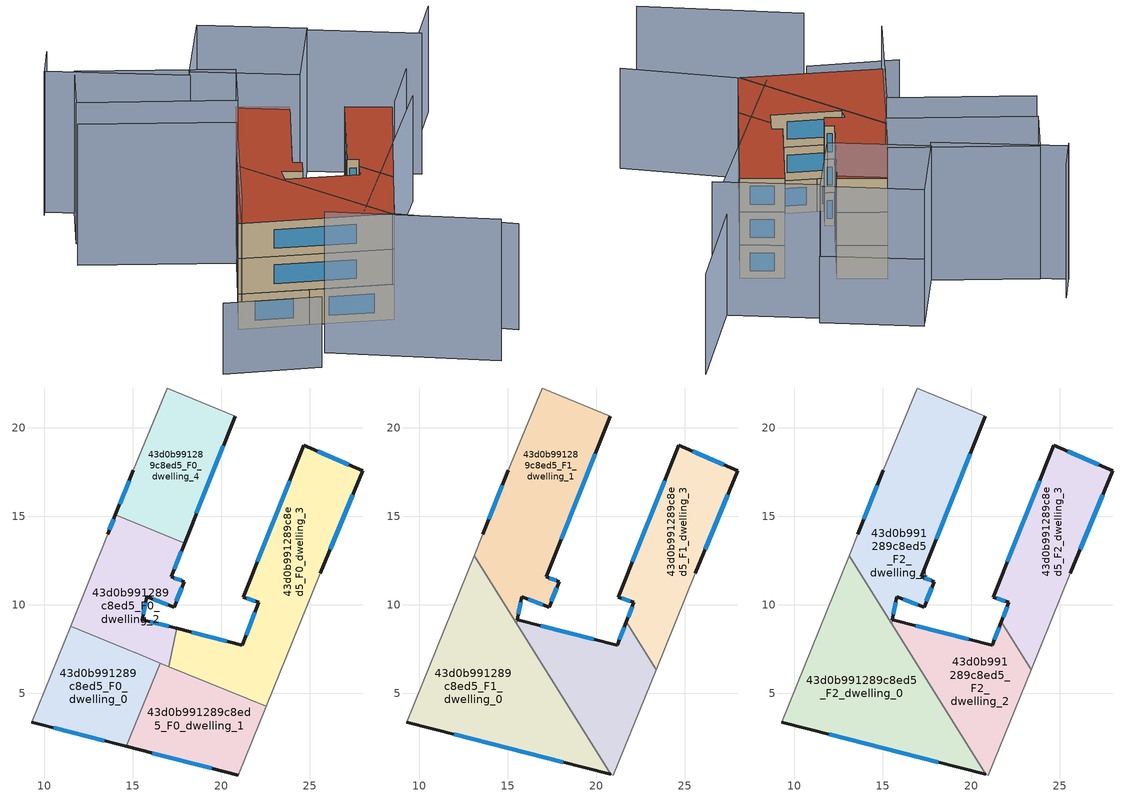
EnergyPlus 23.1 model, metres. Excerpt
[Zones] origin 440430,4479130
43d0b991289c8ed5_F0_dwelling_0
 floor ground (EU_floor_Construction): 16.56,6.71 14.63,2 9.29,3.37 11.48,8.79 z0
 wall outside (EU_wall_Construction): 9.29,3.37 14.63,2 z0:3
 wall adiabatic (EU_wall_Construction): 11.48,8.79 9.29,3.37 z0:3
 wall to 43d0b991289c8ed5_F0_dwelling_1 (EU_wall_Construction): 14.63,2 16.56,6.71 z0:3
 wall to 43d0b991289c8ed5_F0_dwelling_2 (EU_wall_Construction): 15.15,7.29 11.48,8.79 / 16.56,6.71 15.16,7.28 z0:3
 window (EU_Window_Construction): 10.54,3.05 13.38,2.32 z0.7:2.3
43d0b991289c8ed5_F0_dwelling_1
 floor ground (EU_floor_Construction): 22.53,4.26 20.94,0.39 14.63,2 16.56,6.71 z0
 wall outside (EU_wall_Construction): 14.63,2 20.94,0.39 z0:3
 wall adiabatic (EU_wall_Construction): 20.94,0.39 22.53,4.26 z0:3
 wall to 43d0b991289c8ed5_F0_dwelling_3 (EU_wall_Construction): 22.53,4.26 17.04,6.51 z0:3
 wall to 43d0b991289c8ed5_F0_dwelling_2 (EU_wall_Construction): 17.04,6.51 16.56,6.71 z0:3
 window (EU_Window_Construction): 16.11,1.63 19.46,0.77 z0.7:2.3
43d0b991289c8ed5_F0_dwelling_2
 floor ground (EU_floor_Construction): 17.92,13.48 17.16,11.58 17.9,11.32 17.33,9.86 15.79,10.44 15.53,9.17 17.47,8.67 17.04,6.51 11.48,8.79 13.58,13.98 14.02,15.08 z0
 wall outside (EU_wall_Construction): 14.02,15.08 13.58,13.98 / 17.47,8.67 15.53,9.17 15.79,10.44 17.33,9.86 17.9,11.32 17.16,11.58 17.92,13.48 z0:3
 wall adiabatic (EU_wall_Construction): 13.58,13.98 11.48,8.79 z0:3
 wall to 43d0b991289c8ed5_F0_dwelling_4 (EU_wall_Construction): 17.92,13.48 14.02,15.08 z0:3
 wall to 43d0b991289c8ed5_F0_dwelling_3 (EU_wall_Construction): 17.04,6.51 17.47,8.67 z0:3
 window (EU_Window_Construction): 13.92,14.82 13.68,14.24 / 17.34,12.02 17.75,13.03 / 17.73,11.38 17.34,11.51 / 17.46,10.2 17.77,10.97 / 16.15,10.31 16.97,9.99 / 15.59,9.47 15.73,10.15 / 17.02,8.78 15.99,9.05 z0.7:2.3
43d0b991289c8ed5_F0_dwelling_3
 floor ground (EU_floor_Construction): 27.99,17.58 25.59,11.78 22.53,4.26 17.04,6.51 17.47,8.67 21.18,7.7 22.11,10.14 21.24,10.43 24.65,19.02 z0
 wall outside (EU_wall_Construction): 25.59,11.78 27.99,17.58 24.65,19.02 21.24,10.43 22.11,10.14 21.18,7.7 17.47,8.67 z0:3
 wall adiabatic (EU_wall_Construction): 22.53,4.26 25.59,11.78 z0:3
 window (EU_Window_Construction): 21.9,9.57 21.4,8.27 / 21.45,10.36 21.91,10.21 / 23.85,17.01 22.04,12.44 / 27.21,17.92 25.43,18.68 / 26.16,13.14 27.43,16.22 / 20.31,7.93 18.34,8.44 z0.7:2.3
43d0b991289c8ed5_F0_dwelling_4
 floor ground (EU_floor_Construction): 20.78,20.65 17.92,13.48 14.02,15.08 15.03,17.61 16.95,22.25 z0
 wall outside (EU_wall_Construction): 15.03,17.61 14.02,15.08 / 17.92,13.48 20.78,20.65 z0:3
 wall adiabatic (EU_wall_Construction): 20.78,20.65 16.95,22.25 15.03,17.61 z0:3
 window (EU_Window_Construction): 14.8,17.02 14.26,15.67 / 18.59,15.16 20.11,18.97 z0.7:2.3
43d0b991289c8ed5_F1_dwelling_0
 floor to 43d0b991289c8ed5_F0_dwelling_0 (EU_floor_Construction): 16.56,6.71 14.63,2 9.29,3.37 11.48,8.79 z3
 floor to 43d0b991289c8ed5_F0_dwelling_1 (EU_floor_Construction): 17,6.53 20.82,0.42 14.63,2 16.56,6.71 z3
 floor to 43d0b991289c8ed5_F0_dwelling_2 (EU_floor_Construction): 13.09,12.78 17,6.53 11.48,8.79 z3
 wall outside (EU_wall_Construction): 9.29,3.37 20.82,0.42 z3:6
 wall to 43d0b991289c8ed5_F1_dwelling_2 (EU_wall_Construction): 20.82,0.42 13.09,12.78 z3:6
 wall adiabatic (EU_wall_Construction): 13.09,12.78 9.29,3.37 z3:6
 window (EU_Window_Construction): 11.99,2.68 18.12,1.11 z3.7:5.3
43d0b991289c8ed5_F1_dwelling_1
 floor to 43d0b991289c8ed5_F0_dwelling_4 (EU_floor_Construction): 20.78,20.65 17.92,13.48 14.02,15.08 15.03,17.61 16.95,22.25 z3
 floor to 43d0b991289c8ed5_F0_dwelling_2 (EU_floor_Construction): 17.92,13.48 17.16,11.58 17.9,11.32 17.33,9.86 15.79,10.44 15.53,9.17 15.49,8.94 13.1,12.78 13.58,13.98 14.02,15.08 z3
 wall outside (EU_wall_Construction): 15.03,17.61 13.58,13.98 / 15.53,9.17 15.79,10.44 17.33,9.86 17.9,11.32 17.16,11.58 20.78,20.65 z3:6
 wall adiabatic (EU_wall_Construction): 20.78,20.65 16.95,22.25 15.03,17.61 / 13.58,13.98 13.1,12.78 z3:6
 wall to 43d0b991289c8ed5_F1_dwelling_2 (EU_wall_Construction): 13.1,12.78 15.49,8.94 15.54,9.17 z3:6
 window (EU_Window_Construction): 14.69,16.76 13.92,14.83 / 18.01,13.7 19.93,18.53 / 17.73,11.38 17.34,11.51 / 17.46,10.2 17.77,10.97 / 16.15,10.31 16.97,9.99 / 15.59,9.47 15.73,10.15 z3.7:5.3
43d0b991289c8ed5_F1_dwelling_2
 floor to 43d0b991289c8ed5_F0_dwelling_1 (EU_floor_Construction): 22.53,4.26 20.94,0.39 20.82,0.42 17,6.53 z3
 floor to 43d0b991289c8ed5_F0_dwelling_3 (EU_floor_Construction): 21.69,9.03 23.37,6.34 22.53,4.26 17.04,6.51 17.47,8.67 21.18,7.7 z3
 floor to 43d0b991289c8ed5_F0_dwelling_2 (EU_floor_Construction): 17.47,8.67 17.04,6.51 17,6.53 15.49,8.94 15.54,9.17 z3
 wall outside (EU_wall_Construction): 21.69,9.03 21.18,7.7 15.54,9.17 z3:6
 wall adiabatic (EU_wall_Construction): 20.82,0.42 20.94,0.39 23.37,6.34 z3:6
 wall to 43d0b991289c8ed5_F1_dwelling_3 (EU_wall_Construction): 23.37,6.34 21.69,9.03 z3:6
 window (EU_Window_Construction): 19.86,8.05 16.86,8.83 / 21.57,8.72 21.3,8.02 z3.7:5.3
43d0b991289c8ed5_F1_dwelling_3
 floor to 43d0b991289c8ed5_F0_dwelling_3 (EU_floor_Construction): 27.99,17.58 25.59,11.78 23.37,6.34 21.69,9.03 22.11,10.14 21.24,10.43 24.65,19.02 z3
 wall outside (EU_wall_Construction): 25.59,11.78 27.99,17.58 24.65,19.02 21.24,10.43 22.11,10.14 21.69,9.03 z3:6
 wall adiabatic (EU_wall_Construction): 23.37,6.34 25.59,11.78 z3:6
 window (EU_Window_Construction): 26.16,13.14 27.43,16.22 / 22.01,9.88 21.79,9.29 / 21.45,10.36 21.91,10.21 / 23.85,17.01 22.04,12.44 / 27.21,17.92 25.43,18.68 z3.7:5.3
43d0b991289c8ed5_F2_dwelling_0
 floor to 43d0b991289c8ed5_F1_dwelling_0 (EU_floor_Construction): 13.09,12.78 20.82,0.42 9.29,3.37 z6
 wall outside (EU_wall_Construction): 9.29,3.37 20.82,0.42 z6:9
 wall to 43d0b991289c8ed5_F2_dwelling_2 (EU_wall_Construction): 20.82,0.42 13.09,12.78 z6:9
 wall adiabatic (EU_wall_Construction): 13.09,12.78 9.29,3.37 z6:9
 window (EU_Window_Construction): 11.99,2.68 18.12,1.11 z6.7:8.3
 roof outside (EU_roof_Construction): 20.82,0.42 13.09,12.78 9.29,3.37 z9
43d0b991289c8ed5_F2_dwelling_1
 floor to 43d0b991289c8ed5_F1_dwelling_1 (EU_floor_Construction): 20.78,20.65 17.16,11.58 17.9,11.32 17.33,9.86 15.79,10.44 15.49,8.94 13.1,12.78 13.58,13.98 15.03,17.61 16.95,22.25 z6
 wall outside (EU_wall_Construction): 15.03,17.61 13.58,13.98 / 15.53,9.17 15.79,10.44 17.33,9.86 17.9,11.32 17.16,11.58 20.78,20.65 z6:9
 wall adiabatic (EU_wall_Construction): 20.78,20.65 16.95,22.25 15.03,17.61 / 13.58,13.98 13.1,12.78 z6:9
 wall to 43d0b991289c8ed5_F2_dwelling_2 (EU_wall_Construction): 13.1,12.78 15.49,8.94 15.54,9.17 z6:9
 window (EU_Window_Construction): 14.69,16.76 13.92,14.83 / 18.01,13.7 19.93,18.53 / 17.73,11.38 17.34,11.51 / 17.46,10.2 17.77,10.97 / 16.15,10.31 16.97,9.99 / 15.59,9.47 15.73,10.15 z6.7:8.3
 roof outside (EU_roof_Construction): 17.33,9.86 17.9,11.32 17.16,11.58 20.78,20.65 16.95,22.25 15.03,17.61 13.58,13.98 13.1,12.78 15.49,8.94 15.79,10.44 z9
43d0b991289c8ed5_F2_dwelling_2
 floor to 43d0b991289c8ed5_F1_dwelling_2 (EU_floor_Construction): 21.69,9.03 23.37,6.34 20.94,0.39 20.82,0.42 15.49,8.94 15.54,9.17 21.18,7.7 z6
 wall outside (EU_wall_Construction): 21.69,9.03 21.18,7.7 15.54,9.17 z6:9
 wall adiabatic (EU_wall_Construction): 20.82,0.42 20.94,0.39 23.37,6.34 z6:9
 wall to 43d0b991289c8ed5_F2_dwelling_3 (EU_wall_Construction): 23.37,6.34 21.69,9.03 z6:9
 window (EU_Window_Construction): 19.86,8.05 16.86,8.83 / 21.57,8.72 21.3,8.02 z6.7:8.3
 roof outside (EU_roof_Construction): 20.94,0.39 23.37,6.34 21.69,9.03 21.18,7.7 15.54,9.17 15.49,8.94 20.82,0.42 z9
43d0b991289c8ed5_F2_dwelling_3
 floor to 43d0b991289c8ed5_F1_dwelling_3 (EU_floor_Construction): 27.99,17.58 25.59,11.78 23.37,6.34 21.69,9.03 22.11,10.14 21.24,10.43 24.65,19.02 z6
 wall outside (EU_wall_Construction): 25.59,11.78 27.99,17.58 24.65,19.02 21.24,10.43 22.11,10.14 21.69,9.03 z6:9
 wall adiabatic (EU_wall_Construction): 23.37,6.34 25.59,11.78 z6:9
 window (EU_Window_Construction): 26.16,13.14 27.43,16.22 / 22.01,9.88 21.79,9.29 / 21.45,10.36 21.91,10.21 / 23.85,17.01 22.04,12.44 / 27.21,17.92 25.43,18.68 z6.7:8.3
 roof outside (EU_roof_Construction): 23.37,6.34 25.59,11.78 27.99,17.58 24.65,19.02 21.24,10.43 22.11,10.14 21.69,9.03 z9
shading: 13.81,-2.93 25.75,-9.37 / 2.29,18.43 13.62,14.1 / 13.62,14.1 8.88,1.7 / 4.99,31.06 3.27,27.48 / 13.5,23 3.47,27.96 / 32.65,22.92 24.78,26.86 / 13.7,23.64 17.34,30.91 / 17.34,30.91 24.92,27.12 / 24.92,27.12 21.28,19.85 / 21.28,19.85 13.7,23.64 / 15.16,17.56 3.65,21.98 / 3.65,21.98 5.6,27.05 / 5.6,27.05 17.1,22.64 / 17.1,22.64 15.16,17.56 z0:12; 5.24,-3.35 12.61,-5.15 / 25.18,27.66 17.62,31.47 z0:6; 29.06,-4.92 18.99,1.67 / 18.99,1.67 30.22,18.86 / 28.5,18.38 37.34,32.82 z0:9
[Building]
EU S2 Campaign: North Axis=0; Terrain=City; Solar Distribution=FullExterior
[Site:Location]
Madrid: Latitude=40.5; Longitude=-3.5; Time Zone=1; Elevation=609
[SizingPeriod:WeatherFileDays]
AnnualSizingPeriod: Begin Month=1; Begin Day of Month=1; End Month=12; End Day of Month=31; Day of Week for Start Day=Monday; Use Weather File Daylight Saving Period=No; Use Weather File Rain and Snow Indicators=No
[MATERIAL]
EU_InternalMass_Material: Roughness=MediumRough; Thickness=0.1; Conductivity=1; Density=1800; Specific Heat=900; Thermal Absorptance=0.9; Solar Absorptance=0.7; Visible Absorptance=0.7
[MATERIAL:NOMASS] Roughness=MediumRough; Thermal Absorptance=0.9; Solar Absorptance=0.7; Visible Absorptance=0.7
Name | Thermal Resistance
EU_wall_NoMass | 0.419739
EU_roof_NoMass | 0.352165
EU_floor_NoMass | 0.608284
[WINDOWMATERIAL:SIMPLEGLAZINGSYSTEM]
EU_Window_SimpleGlazing: UFactor=4.8352; Solar Heat Gain Coefficient=0.85; Visible Transmittance=0.85
[CONSTRUCTION]
EU_wall_Construction: EU_wall_NoMass
EU_roof_Construction: EU_roof_NoMass
EU_floor_Construction: EU_floor_NoMass
EU_Window_Construction: EU_Window_SimpleGlazing
EU_InternalMass_Construction: EU_InternalMass_Material
[ZONE] Type=1; Multiplier=1; Ceiling Height=autocalculate; Floor Area=autocalculate; Part of Total Floor Area=Yes
Name | Volume
43d0b991289c8ed5_F0_dwelling_0 | 89.7158
43d0b991289c8ed5_F1_dwelling_0; 43d0b991289c8ed5_F2_dwelling_0 | 179.431
43d0b991289c8ed5_F0_dwelling_1 | 89.7294
43d0b991289c8ed5_F1_dwelling_1 | 148.078
43d0b991289c8ed5_F2_dwelling_1 | 148.089
43d0b991289c8ed5_F0_dwelling_2 | 96.7317
43d0b991289c8ed5_F1_dwelling_2; 43d0b991289c8ed5_F2_dwelling_2 | 96.2102
43d0b991289c8ed5_F0_dwelling_3 | 164.901
43d0b991289c8ed5_F1_dwelling_3; 43d0b991289c8ed5_F2_dwelling_3 | 114.544
43d0b991289c8ed5_F0_dwelling_4 | 97.2426
[INTERNALMASS] Construction=EU_InternalMass_Construction
Name | Zone or ZoneList | Surface Area
43d0b991289c8ed5_F0_dwelling_0_EU_InternalMass | 43d0b991289c8ed5_F0_dwelling_0 | 29.9053
43d0b991289c8ed5_F0_dwelling_1_EU_InternalMass | 43d0b991289c8ed5_F0_dwelling_1 | 29.9096
43d0b991289c8ed5_F0_dwelling_2_EU_InternalMass | 43d0b991289c8ed5_F0_dwelling_2 | 32.2416
43d0b991289c8ed5_F0_dwelling_3_EU_InternalMass | 43d0b991289c8ed5_F0_dwelling_3 | 54.9639
43d0b991289c8ed5_F0_dwelling_4_EU_InternalMass | 43d0b991289c8ed5_F0_dwelling_4 | 32.4142
43d0b991289c8ed5_F1_dwelling_0_EU_InternalMass | 43d0b991289c8ed5_F1_dwelling_0 | 59.8105
43d0b991289c8ed5_F1_dwelling_1_EU_InternalMass | 43d0b991289c8ed5_F1_dwelling_1 | 49.3725
43d0b991289c8ed5_F1_dwelling_2_EU_InternalMass | 43d0b991289c8ed5_F1_dwelling_2 | 32.0733
43d0b991289c8ed5_F1_dwelling_3_EU_InternalMass | 43d0b991289c8ed5_F1_dwelling_3 | 38.1813
43d0b991289c8ed5_F2_dwelling_0_EU_InternalMass | 43d0b991289c8ed5_F2_dwelling_0 | 59.8105
43d0b991289c8ed5_F2_dwelling_1_EU_InternalMass | 43d0b991289c8ed5_F2_dwelling_1 | 49.3725
43d0b991289c8ed5_F2_dwelling_2_EU_InternalMass | 43d0b991289c8ed5_F2_dwelling_2 | 32.0733
43d0b991289c8ed5_F2_dwelling_3_EU_InternalMass | 43d0b991289c8ed5_F2_dwelling_3 | 38.1813
[OTHEREQUIPMENT] Fuel Type=Electricity; Design Level Calculation Method=Watts/Area; Power per Zone Floor Area=1; Fraction Latent=0; Fraction Radiant=0; Fraction Lost=0; Carbon Dioxide Generation Rate=0; EndUse Subcategory=EU_Step8_InternalGains
Name | Zone or ZoneList or Space or SpaceList | Schedule
EU_Step8_InternalGain_43d0b991289c8ed5_F0_dwelling_0_f000 | 43d0b991289c8ed5_F0_dwelling_0 | EU_Step8_GainSchedule_43d0b991289c8ed5_F0_dwelling_0_f000
EU_Step8_InternalGain_43d0b991289c8ed5_F0_dwelling_1_f000 | 43d0b991289c8ed5_F0_dwelling_1 | EU_Step8_GainSchedule_43d0b991289c8ed5_F0_dwelling_1_f000
EU_Step8_InternalGain_43d0b991289c8ed5_F0_dwelling_2_f000 | 43d0b991289c8ed5_F0_dwelling_2 | EU_Step8_GainSchedule_43d0b991289c8ed5_F0_dwelling_2_f000
EU_Step8_InternalGain_43d0b991289c8ed5_F0_dwelling_3_f000 | 43d0b991289c8ed5_F0_dwelling_3 | EU_Step8_GainSchedule_43d0b991289c8ed5_F0_dwelling_3_f000
EU_Step8_InternalGain_43d0b991289c8ed5_F0_dwelling_4_f000 | 43d0b991289c8ed5_F0_dwelling_4 | EU_Step8_GainSchedule_43d0b991289c8ed5_F0_dwelling_4_f000
EU_Step8_InternalGain_43d0b991289c8ed5_F1_dwelling_0_f000 | 43d0b991289c8ed5_F1_dwelling_0 | EU_Step8_GainSchedule_43d0b991289c8ed5_F1_dwelling_0_f000
EU_Step8_InternalGain_43d0b991289c8ed5_F1_dwelling_1_f000 | 43d0b991289c8ed5_F1_dwelling_1 | EU_Step8_GainSchedule_43d0b991289c8ed5_F1_dwelling_1_f000
EU_Step8_InternalGain_43d0b991289c8ed5_F1_dwelling_2_f000 | 43d0b991289c8ed5_F1_dwelling_2 | EU_Step8_GainSchedule_43d0b991289c8ed5_F1_dwelling_2_f000
EU_Step8_InternalGain_43d0b991289c8ed5_F1_dwelling_3_f000 | 43d0b991289c8ed5_F1_dwelling_3 | EU_Step8_GainSchedule_43d0b991289c8ed5_F1_dwelling_3_f000
EU_Step8_InternalGain_43d0b991289c8ed5_F2_dwelling_0_f000 | 43d0b991289c8ed5_F2_dwelling_0 | EU_Step8_GainSchedule_43d0b991289c8ed5_F2_dwelling_0_f000
EU_Step8_InternalGain_43d0b991289c8ed5_F2_dwelling_1_f000 | 43d0b991289c8ed5_F2_dwelling_1 | EU_Step8_GainSchedule_43d0b991289c8ed5_F2_dwelling_1_f000
EU_Step8_InternalGain_43d0b991289c8ed5_F2_dwelling_2_f000 | 43d0b991289c8ed5_F2_dwelling_2 | EU_Step8_GainSchedule_43d0b991289c8ed5_F2_dwelling_2_f000
EU_Step8_InternalGain_43d0b991289c8ed5_F2_dwelling_3_f000 | 43d0b991289c8ed5_F2_dwelling_3 | EU_Step8_GainSchedule_43d0b991289c8ed5_F2_dwelling_3_f000
[ZONEVENTILATION:DESIGNFLOWRATE] Schedule=EU_AlwaysOn; Design Flow Rate Calculation Method=AirChanges/Hour; Air Changes per Hour=0.703302; Ventilation Type=Natural; Fan Pressure Rise=0; Fan Total Efficiency=1; Constant Term Coefficient=1; Temperature Term Coefficient=0; Velocity Term Coefficient=0; Velocity Squared Term Coefficient=0; Minimum Indoor Temperature=-100; Maximum Indoor Temperature=100; Delta Temperature=-100; Minimum Outdoor Temperature=-100; Maximum Outdoor Temperature=100; Maximum Wind Speed=40
Name | Zone or ZoneList or Space or SpaceList
EU_ConstantAir_43d0b991289c8ed5_F0_dwelling_0 | 43d0b991289c8ed5_F0_dwelling_0
EU_ConstantAir_43d0b991289c8ed5_F0_dwelling_1 | 43d0b991289c8ed5_F0_dwelling_1
EU_ConstantAir_43d0b991289c8ed5_F0_dwelling_2 | 43d0b991289c8ed5_F0_dwelling_2
EU_ConstantAir_43d0b991289c8ed5_F0_dwelling_3 | 43d0b991289c8ed5_F0_dwelling_3
EU_ConstantAir_43d0b991289c8ed5_F0_dwelling_4 | 43d0b991289c8ed5_F0_dwelling_4
EU_ConstantAir_43d0b991289c8ed5_F1_dwelling_0 | 43d0b991289c8ed5_F1_dwelling_0
EU_ConstantAir_43d0b991289c8ed5_F1_dwelling_1 | 43d0b991289c8ed5_F1_dwelling_1
EU_ConstantAir_43d0b991289c8ed5_F1_dwelling_2 | 43d0b991289c8ed5_F1_dwelling_2
EU_ConstantAir_43d0b991289c8ed5_F1_dwelling_3 | 43d0b991289c8ed5_F1_dwelling_3
EU_ConstantAir_43d0b991289c8ed5_F2_dwelling_0 | 43d0b991289c8ed5_F2_dwelling_0
EU_ConstantAir_43d0b991289c8ed5_F2_dwelling_1 | 43d0b991289c8ed5_F2_dwelling_1
EU_ConstantAir_43d0b991289c8ed5_F2_dwelling_2 | 43d0b991289c8ed5_F2_dwelling_2
EU_ConstantAir_43d0b991289c8ed5_F2_dwelling_3 | 43d0b991289c8ed5_F2_dwelling_3
[HVACTEMPLATE:THERMOSTAT] Constant Heating Setpoint=20; Constant Cooling Setpoint=50
EU_HeatOnly_43d0b991289c8ed5_F0_dwelling_0; EU_HeatOnly_43d0b991289c8ed5_F0_dwelling_1; EU_HeatOnly_43d0b991289c8ed5_F0_dwelling_2; EU_HeatOnly_43d0b991289c8ed5_F0_dwelling_3; EU_HeatOnly_43d0b991289c8ed5_F0_dwelling_4; EU_HeatOnly_43d0b991289c8ed5_F1_dwelling_0; EU_HeatOnly_43d0b991289c8ed5_F1_dwelling_1; EU_HeatOnly_43d0b991289c8ed5_F1_dwelling_2; EU_HeatOnly_43d0b991289c8ed5_F1_dwelling_3; EU_HeatOnly_43d0b991289c8ed5_F2_dwelling_0; EU_HeatOnly_43d0b991289c8ed5_F2_dwelling_1; EU_HeatOnly_43d0b991289c8ed5_F2_dwelling_2; EU_HeatOnly_43d0b991289c8ed5_F2_dwelling_3
[HVACTEMPLATE:ZONE:IDEALLOADSAIRSYSTEM] System Availability Schedule=EU_AlwaysOn; Maximum Heating Supply Air Temperature=50; Minimum Cooling Supply Air Temperature=13; Maximum Heating Supply Air Humidity Ratio=0.0156; Minimum Cooling Supply Air Humidity Ratio=0.0077; Heating Limit=NoLimit; Cooling Limit=NoLimit; Heating Availability Schedule=EU_AlwaysOn; Cooling Availability Schedule=EU_CoolingOff; Dehumidification Control Type=ConstantSensibleHeatRatio; Cooling Sensible Heat Ratio=0.7; Dehumidification Setpoint=60; Humidification Control Type=None; Humidification Setpoint=30; Outdoor Air Method=None; Outdoor Air Flow Rate per Person=0.00944; Outdoor Air Flow Rate per Zone Floor Area=0; Outdoor Air Flow Rate per Zone=0; Demand Controlled Ventilation Type=None; Outdoor Air Economizer Type=NoEconomizer; Heat Recovery Type=None; Sensible Heat Recovery Effectiveness=0.7; Latent Heat Recovery Effectiveness=0.65
Name | Template Thermostat
43d0b991289c8ed5_F0_dwelling_0 | EU_HeatOnly_43d0b991289c8ed5_F0_dwelling_0
43d0b991289c8ed5_F0_dwelling_1 | EU_HeatOnly_43d0b991289c8ed5_F0_dwelling_1
43d0b991289c8ed5_F0_dwelling_2 | EU_HeatOnly_43d0b991289c8ed5_F0_dwelling_2
43d0b991289c8ed5_F0_dwelling_3 | EU_HeatOnly_43d0b991289c8ed5_F0_dwelling_3
43d0b991289c8ed5_F0_dwelling_4 | EU_HeatOnly_43d0b991289c8ed5_F0_dwelling_4
43d0b991289c8ed5_F1_dwelling_0 | EU_HeatOnly_43d0b991289c8ed5_F1_dwelling_0
43d0b991289c8ed5_F1_dwelling_1 | EU_HeatOnly_43d0b991289c8ed5_F1_dwelling_1
43d0b991289c8ed5_F1_dwelling_2 | EU_HeatOnly_43d0b991289c8ed5_F1_dwelling_2
43d0b991289c8ed5_F1_dwelling_3 | EU_HeatOnly_43d0b991289c8ed5_F1_dwelling_3
43d0b991289c8ed5_F2_dwelling_0 | EU_HeatOnly_43d0b991289c8ed5_F2_dwelling_0
43d0b991289c8ed5_F2_dwelling_1 | EU_HeatOnly_43d0b991289c8ed5_F2_dwelling_1
43d0b991289c8ed5_F2_dwelling_2 | EU_HeatOnly_43d0b991289c8ed5_F2_dwelling_2
43d0b991289c8ed5_F2_dwelling_3 | EU_HeatOnly_43d0b991289c8ed5_F2_dwelling_3
[SIZING:ZONE] Zone Cooling Design Supply Air Temperature Input Method=SupplyAirTemperature; Zone Cooling Design Supply Air Temperature=13; Zone Heating Design Supply Air Temperature Input Method=SupplyAirTemperature; Zone Heating Design Supply Air Temperature=50; Zone Cooling Design Supply Air Humidity Ratio=0.008; Zone Heating Design Supply Air Humidity Ratio=0.008; Cooling Design Air Flow Method=DesignDay; Cooling Design Air Flow Rate=0; Cooling Minimum Air Flow per Zone Floor Area=0.000762; Cooling Minimum Air Flow=0; Cooling Minimum Air Flow Fraction=0.2; Heating Design Air Flow Method=DesignDay; Heating Design Air Flow Rate=0; Heating Maximum Air Flow per Zone Floor Area=0.002032; Heating Maximum Air Flow=0.141576; Heating Maximum Air Flow Fraction=0.3; Account for Dedicated Outdoor Air System=No; Dedicated Outdoor Air System Control Strategy=NeutralSupplyAir; Dedicated Outdoor Air Low Setpoint Temperature for Design=autosize; Dedicated Outdoor Air High Setpoint Temperature for Design=autosize; Zone Load Sizing Method=Sensible Load Only No Latent Load; Zone Latent Cooling Design Supply Air Humidity Ratio Input Method=HumidityRatioDifference; Zone Cooling Design Supply Air Humidity Ratio Difference=0.005; Zone Latent Heating Design Supply Air Humidity Ratio Input Method=HumidityRatioDifference; Zone Humidification Design Supply Air Humidity Ratio Difference=0.005
43d0b991289c8ed5_F0_dwelling_0; 43d0b991289c8ed5_F0_dwelling_1; 43d0b991289c8ed5_F0_dwelling_2; 43d0b991289c8ed5_F0_dwelling_3; 43d0b991289c8ed5_F0_dwelling_4; 43d0b991289c8ed5_F1_dwelling_0; 43d0b991289c8ed5_F1_dwelling_1; 43d0b991289c8ed5_F1_dwelling_2; 43d0b991289c8ed5_F1_dwelling_3; 43d0b991289c8ed5_F2_dwelling_0; 43d0b991289c8ed5_F2_dwelling_1; 43d0b991289c8ed5_F2_dwelling_2; 43d0b991289c8ed5_F2_dwelling_3
[SCHEDULE:CONSTANT]
Name | Hourly Value
EU_AlwaysOn | 1
EU_CoolingOff | 0
[SCHEDULE:FILE] Column Number=1; Rows to Skip at Top=0; Number of Hours of Data=8760; Column Separator=Comma; Interpolate to Timestep=No; Minutes per Item=60; Adjust Schedule for Daylight Savings=Yes
Name | File
EU_Step8_GainSchedule_43d0b991289c8ed5_F0_dwelling_0_f000 | ../../schedules/43d0b991289c8ed5/43d0b991289c8ed5_F0_dwelling_0_f000_gain.csv
EU_Step8_GainSchedule_43d0b991289c8ed5_F0_dwelling_1_f000 | ../../schedules/43d0b991289c8ed5/43d0b991289c8ed5_F0_dwelling_1_f000_gain.csv
EU_Step8_GainSchedule_43d0b991289c8ed5_F0_dwelling_2_f000 | ../../schedules/43d0b991289c8ed5/43d0b991289c8ed5_F0_dwelling_2_f000_gain.csv
EU_Step8_GainSchedule_43d0b991289c8ed5_F0_dwelling_3_f000 | ../../schedules/43d0b991289c8ed5/43d0b991289c8ed5_F0_dwelling_3_f000_gain.csv
EU_Step8_GainSchedule_43d0b991289c8ed5_F0_dwelling_4_f000 | ../../schedules/43d0b991289c8ed5/43d0b991289c8ed5_F0_dwelling_4_f000_gain.csv
EU_Step8_GainSchedule_43d0b991289c8ed5_F1_dwelling_0_f000 | ../../schedules/43d0b991289c8ed5/43d0b991289c8ed5_F1_dwelling_0_f000_gain.csv
EU_Step8_GainSchedule_43d0b991289c8ed5_F1_dwelling_1_f000 | ../../schedules/43d0b991289c8ed5/43d0b991289c8ed5_F1_dwelling_1_f000_gain.csv
EU_Step8_GainSchedule_43d0b991289c8ed5_F1_dwelling_2_f000 | ../../schedules/43d0b991289c8ed5/43d0b991289c8ed5_F1_dwelling_2_f000_gain.csv
EU_Step8_GainSchedule_43d0b991289c8ed5_F1_dwelling_3_f000 | ../../schedules/43d0b991289c8ed5/43d0b991289c8ed5_F1_dwelling_3_f000_gain.csv
EU_Step8_GainSchedule_43d0b991289c8ed5_F2_dwelling_0_f000 | ../../schedules/43d0b991289c8ed5/43d0b991289c8ed5_F2_dwelling_0_f000_gain.csv
EU_Step8_GainSchedule_43d0b991289c8ed5_F2_dwelling_1_f000 | ../../schedules/43d0b991289c8ed5/43d0b991289c8ed5_F2_dwelling_1_f000_gain.csv
EU_Step8_GainSchedule_43d0b991289c8ed5_F2_dwelling_2_f000 | ../../schedules/43d0b991289c8ed5/43d0b991289c8ed5_F2_dwelling_2_f000_gain.csv
EU_Step8_GainSchedule_43d0b991289c8ed5_F2_dwelling_3_f000 | ../../schedules/43d0b991289c8ed5/43d0b991289c8ed5_F2_dwelling_3_f000_gain.csv
